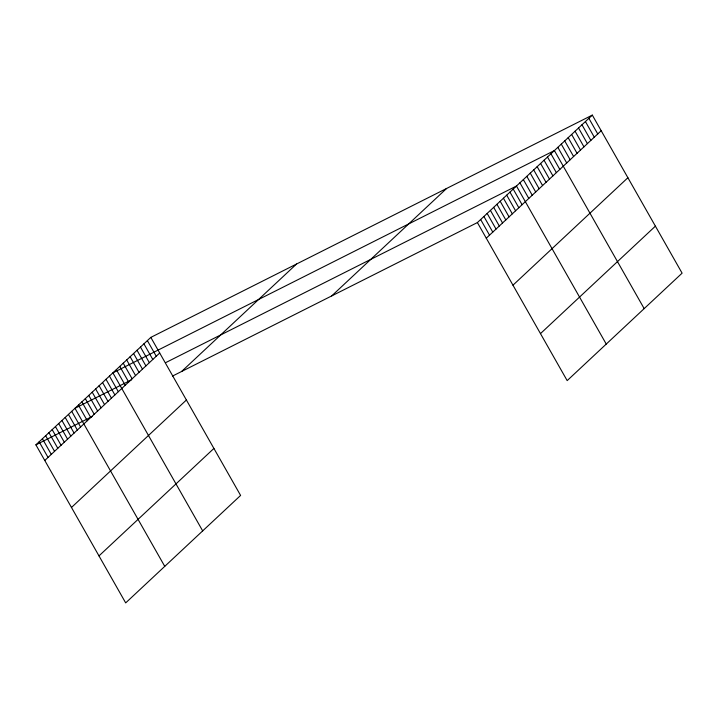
<?xml version="1.0" encoding="UTF-8"?>
<svg xmlns="http://www.w3.org/2000/svg" width="718" height="718" viewBox="0 0 718 718"><rect width="100%" height="100%" fill="white"/><g stroke="black" fill="none" stroke-linecap="round" stroke-linejoin="round"><path stroke-width="1.08" d="M150.825 337.388L240.602 495.429L125.686 602.896L35.9 444.846L150.825 337.388L592.314 115.104L682.1 273.154L567.175 380.612L477.398 222.571L592.314 115.104M44.776 460.471L159.701 353.014M181.591 371.493L296.516 264.036M71.477 507.473L186.402 400.007M331.698 295.924L446.623 188.457M98.985 555.894L213.91 448.436M486.274 238.196L601.19 130.73M512.966 285.19L627.891 177.732M540.475 333.619L655.399 226.152M131.43 379.885L74.977 408.309L164.754 566.358M166.029 362.464L516.466 186.034L606.252 344.075M35.9 444.846L92.353 416.422M172.491 376.079L477.398 222.571M588.868 118.326L597.744 133.952M585.421 121.557L594.298 137.183M581.975 124.779L590.851 140.405M578.529 128.001L587.405 143.627M575.082 131.223L583.958 146.849M571.627 134.446L580.503 150.071M568.18 137.677L577.057 153.302M564.734 140.899L573.61 156.524M561.288 144.121L570.164 159.746M557.841 147.343L566.717 162.968M644.172 308.614L554.395 150.565L112.897 372.848L202.682 530.898M550.948 153.796L559.825 169.421M547.493 157.018L556.369 172.643M544.047 160.24L552.923 175.865M540.6 163.462L549.476 179.087M537.154 166.684L546.03 182.309M533.707 169.915L542.584 185.54M530.261 173.137L539.137 188.762M526.815 176.359L535.691 191.984M523.359 179.581L532.235 195.206M519.913 182.803L528.789 198.428M513.208 189.076L522.085 204.702M509.96 192.119L518.836 207.744M506.702 195.161L515.578 210.787M503.444 198.213L512.32 213.838M500.186 201.255L509.062 216.881M496.928 204.298L505.804 219.923M493.679 207.34L502.555 222.966M490.421 210.392L499.297 226.017M487.163 213.434L496.039 229.06M483.905 216.477L492.781 232.102M480.647 219.52L489.523 235.145M147.378 340.61L156.255 356.236M143.923 343.832L152.799 359.458M140.477 347.054L149.353 362.68M137.03 350.276L145.907 365.902M133.584 353.507L142.46 369.133M130.137 356.729L139.014 372.355M126.691 359.951L135.567 375.577M123.245 363.173L132.121 378.799M119.789 366.395L128.666 382.021M116.343 369.626L125.219 385.252M109.45 376.07L118.326 391.696M106.004 379.292L114.88 394.918M102.557 382.514L111.434 398.14M99.111 385.745L107.987 401.371M95.656 388.968L104.532 404.593M92.209 392.19L101.085 407.815M88.763 395.412L97.639 411.037M85.316 398.634L94.193 414.259M81.87 401.865L90.746 417.49M78.424 405.087L87.3 420.712M71.719 411.351L80.596 426.977M68.461 414.403L77.338 430.028M65.203 417.445L74.08 433.071M61.945 420.488L70.822 436.113M58.697 423.53L67.573 439.156M55.439 426.582L64.315 442.207M52.181 429.624L61.057 445.25M48.923 432.667L57.799 448.292M45.665 435.709L54.541 451.335M42.416 438.761L51.292 454.386M39.158 441.803L48.034 457.429"/></g></svg>
